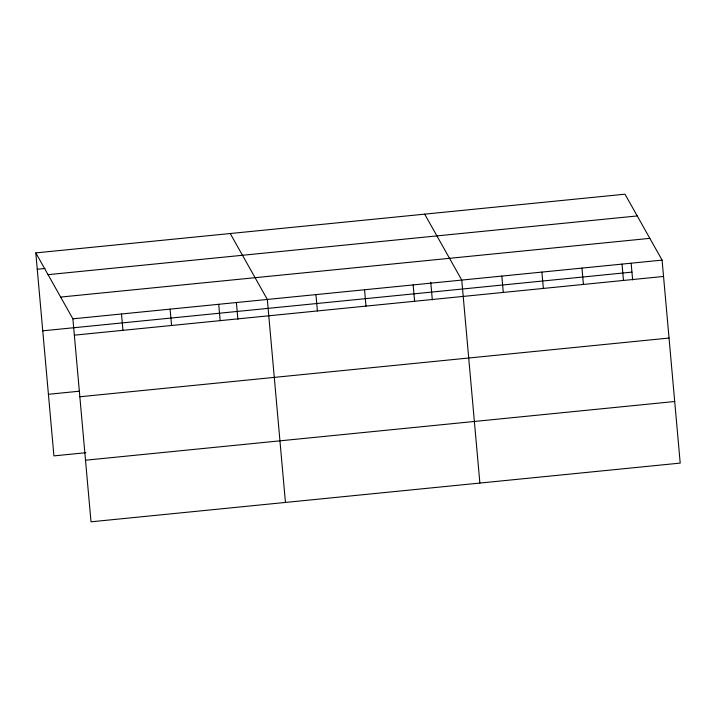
<?xml version="1.0" encoding="UTF-8"?>
<svg xmlns="http://www.w3.org/2000/svg" width="716" height="716" viewBox="0 0 716 716"><rect width="100%" height="100%" fill="white"/><g stroke="black" fill="none" stroke-linecap="round" stroke-linejoin="round"><path stroke-width="1.07" d="M35.8 252.9L624.996 194.188L662.085 260.114L680.2 463.1L91.004 521.812L72.889 318.826L35.8 252.9L53.915 455.886L85.956 452.691M37.259 269.234L44.992 268.464M48.044 274.658L637.231 215.946M60.654 297.068L649.842 238.356M72.889 318.826L662.085 260.114M42.754 330.828L631.951 272.116M74.348 335.169L663.544 276.457M48.419 394.292L79.351 391.205M79.843 396.762L669.039 338.05M85.508 460.218L674.705 401.506M424.669 214.147L461.757 280.081L479.872 483.067M230.23 233.523L267.328 299.458L285.442 502.444M631.163 263.318L632.64 279.911M622.016 264.106L623.475 280.448M581.956 268.097L583.415 284.44M541.887 272.098L543.346 288.432M501.827 276.09L503.285 292.423M430.737 282.185L432.321 299.87M413.15 284.923L414.609 301.257M364.542 289.765L366.001 306.108M315.935 294.607L317.394 310.95M236.405 302.653L237.882 319.246M218.72 304.3L220.179 320.634M170.113 309.142L171.563 325.485M121.496 313.984L122.955 330.327"/></g></svg>
